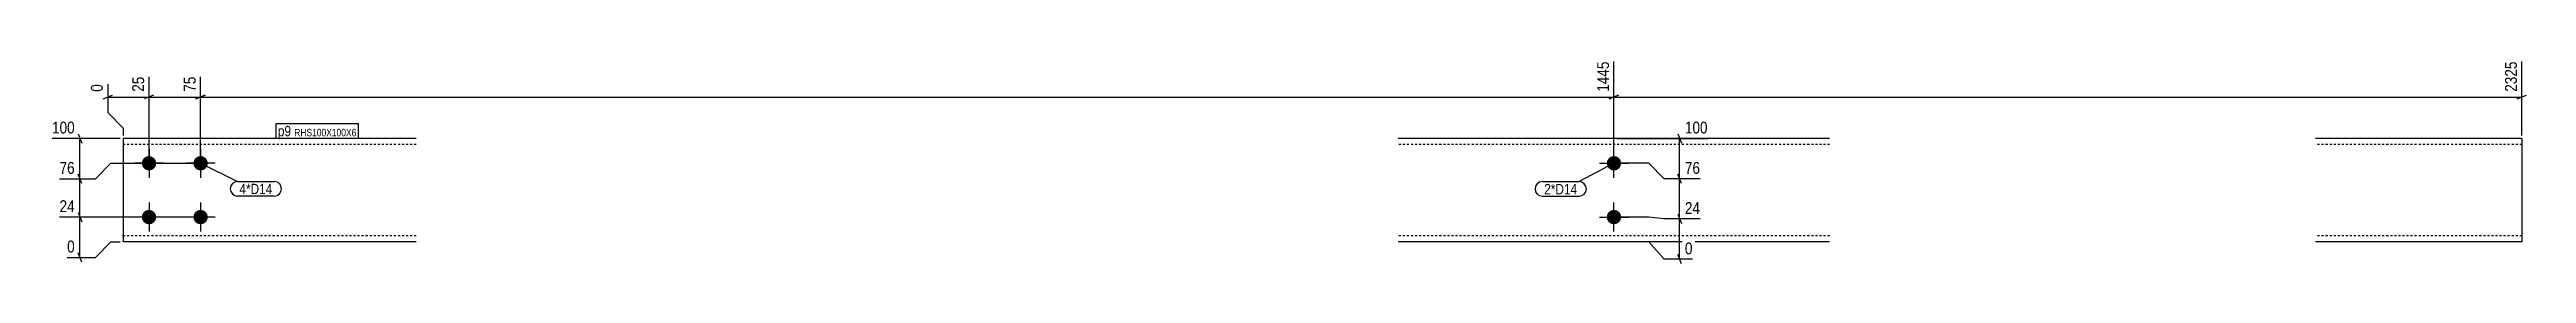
# Model space of a CAD drawing. Header units: millimetres. Extents: x 9 to 10756, y 9 to 207.
# Drawn here: x 8355 to 10756, y 9 to 207 of the extents above.
import ezdxf

# ---------------------------------------------------------------- set-up
doc = ezdxf.new("R2010")
doc.units = ezdxf.units.MM
doc.linetypes.add('DXK_LINE_DOT2', pattern=[3.9198, 1.9599, -1.9599])
for name, color, linetype in [('MÅLSÆTNING', 7, 'Continuous'), ('STÅL', 7, 'Continuous'), ('TEKST', 7, 'Continuous')]:
    doc.layers.add(name, color=color, linetype=linetype)
doc.styles.add('Arial Narrow', font='ARIALN.TTF', dxfattribs={"height": 0.2})

msp = doc.modelspace()

# ---------------------------------------------------------------- hatches: boundary and pattern name
at = {"layer": 'STÅL', "linetype": 'Continuous'}
for points in [[(8451.6, 99.3, -1), (8451.6, 113.3, -1)], [(8501.6, 99.3, -1), (8501.6, 113.3, -1)], [(9871.6, 113.3, -1), (9871.6, 99.3, -1)], [(8451.6, 47.3, -1), (8451.6, 61.3, -1)], [(8501.6, 47.3, -1), (8501.6, 61.3, -1)], [(9871.6, 61.3, -1), (9871.6, 47.3, -1)]]:
    msp.add_hatch(color=3, dxfattribs=at).paths.add_polyline_path(points)

# ---------------------------------------------------------------- linework, layer by layer
at = {"layer": 'MÅLSÆTNING', "color": 7, "linetype": 'Continuous'}
for p, q in [((9871.6, 109.3), (9871.6, 204.7)), ((9871.6, 109.3), (9871.6, 204.7)), ((10751.6, 133.3), (10751.6, 204.7)), ((8407.1, 168.5), (8416.1, 172.1)), ((8411.6, 182.7), (8411.6, 155.3)), ((8411.6, 170.3), (8451.6, 170.3)), ((8456.1, 172.1), (8447.1, 168.5)), ((8456.1, 172.1), (8447.1, 168.5)), ((8451.6, 109.3), (8451.6, 190)), ((8451.6, 109.3), (8451.6, 190)), ((8451.6, 170.3), (8501.6, 170.3)), ((8506.1, 172.1), (8497.1, 168.5)), ((8497.1, 168.5), (8506.1, 172.1)), ((8501.6, 109.3), (8501.6, 190)), ((8501.6, 109.3), (8501.6, 190)), ((8501.6, 170.3), (9871.6, 170.3)), ((9876.1, 172.1), (9867.1, 168.5)), ((9867.1, 168.5), (9876.1, 172.1)), ((9871.6, 170.3), (10751.6, 170.3)), ((10747.1, 168.5), (10756.1, 172.1)), ((8411.6, 155.3), (8426.6, 140.3)), ((8423.6, 130.3), (8357.6, 130.3)), ((8382.8, 134.8), (8386.4, 125.8)), ((8384.6, 91.3), (8384.6, 130.3)), ((8426.6, 140.3), (8426.6, 133.3)), ((9874.6, 130.3), (9962.4, 130.3)), ((9933.5, 134.8), (9937.1, 125.8)), ((9935.3, 91.3), (9935.3, 130.3)), ((8399.6, 91.3), (8414.6, 106.3)), ((8399.6, 91.3), (8414.6, 106.3)), ((8414.6, 106.3), (8498.6, 106.3)), ((8414.6, 106.3), (8498.6, 106.3)), ((9905.3, 106.3), (9874.6, 106.3)), ((9905.3, 106.3), (9874.6, 106.3)), ((9920.3, 91.3), (9905.3, 106.3)), ((9920.3, 91.3), (9905.3, 106.3)), ((8364.9, 91.3), (8399.6, 91.3)), ((8364.9, 91.3), (8399.6, 91.3)), ((8386.4, 86.8), (8382.8, 95.8)), ((8386.4, 86.8), (8382.8, 95.8)), ((8384.6, 54.3), (8384.6, 91.3)), ((9955.1, 91.3), (9920.3, 91.3)), ((9955.1, 91.3), (9920.3, 91.3)), ((9937.1, 86.8), (9933.5, 95.8)), ((9937.1, 86.8), (9933.5, 95.8)), ((9935.3, 52.5), (9935.3, 91.3)), ((8498.6, 54.3), (8364.9, 54.3)), ((8498.6, 54.3), (8364.9, 54.3)), ((8382.8, 58.8), (8386.4, 49.8)), ((8382.8, 58.8), (8386.4, 49.8)), ((8384.6, 15.3), (8384.6, 54.3)), ((9905.3, 54.3), (9874.6, 54.3)), ((9905.3, 54.3), (9874.6, 54.3)), ((9920.3, 52.5), (9905.3, 54.3)), ((9920.3, 52.5), (9905.3, 54.3)), ((9955.1, 52.5), (9920.3, 52.5)), ((9955.1, 52.5), (9920.3, 52.5)), ((9933.5, 57), (9937.1, 48)), ((9933.5, 57), (9937.1, 48)), ((9935.3, 13.5), (9935.3, 52.5)), ((8399.6, 15.3), (8414.6, 30.3)), ((8414.6, 30.3), (8423.6, 30.3)), ((9905.3, 30.3), (9874.6, 30.3)), ((9920.3, 13.5), (9905.3, 30.3)), ((8372.2, 15.3), (8399.6, 15.3)), ((8386.4, 10.8), (8382.8, 19.8)), ((9947.8, 13.5), (9920.3, 13.5)), ((9937.1, 9), (9933.5, 18))]:
    msp.add_line(p, q, dxfattribs=at)
at = {"layer": 'STÅL', "color": 2, "linetype": 'Continuous'}
for p, q in [((8710.6, 130.3), (8426.6, 130.3)), ((8426.6, 130.3), (8426.6, 31.2)), ((10080.6, 130.3), (9662.6, 130.3)), ((10751.6, 130.3), (10551.6, 130.3)), ((10751.6, 130.3), (10751.6, 30.3)), ((8426.6, 30.3), (8426.6, 31.2)), ((8710.6, 30.3), (8426.6, 30.3)), ((10080.6, 30.3), (9662.6, 30.3)), ((10751.6, 30.3), (10551.6, 30.3))]:
    msp.add_line(p, q, dxfattribs=at)
at = {"layer": 'STÅL', "color": 7, "linetype": 'DXK_LINE_DOT2'}
for p, q in [((8710.6, 124.3), (8426.6, 124.3)), ((10080.6, 124.3), (9662.6, 124.3)), ((10751.6, 124.3), (10551.6, 124.3)), ((8426.6, 36.3), (8426.6, 36.8)), ((8710.6, 36.3), (8426.6, 36.3)), ((10080.6, 36.3), (9662.6, 36.3)), ((10751.6, 36.3), (10551.6, 36.3)), ((10751.6, 36.3), (10751.6, 36.8))]:
    msp.add_line(p, q, dxfattribs=at)
at = {"layer": 'STÅL', "color": 3, "linetype": 'Continuous'}
for p, q in [((8451.6, 120.3), (8451.6, 92.3)), ((8501.6, 120.3), (8501.6, 92.3)), ((9871.6, 92.3), (9871.6, 120.3)), ((8465.6, 106.3), (8437.6, 106.3)), ((8515.6, 106.3), (8487.6, 106.3)), ((9857.6, 106.3), (9885.6, 106.3)), ((8465.6, 54.3), (8437.6, 54.3)), ((8451.6, 68.3), (8451.6, 40.3)), ((8515.6, 54.3), (8487.6, 54.3)), ((8501.6, 68.3), (8501.6, 40.3)), ((9857.6, 54.3), (9885.6, 54.3)), ((9871.6, 40.3), (9871.6, 68.3))]:
    msp.add_line(p, q, dxfattribs=at)

# ---------------------------------------------------------------- wipeouts: each hides what was drawn before it
at = {"color": 0}
for points in [[(8571.2, 76.5), (8571.2, 87), (8539.2, 87), (8539.2, 76.5)], [(9836, 76.3), (9836, 86.8), (9804, 86.8), (9804, 76.3)]]:
    msp.add_wipeout(points, dxfattribs=at).dxf.layer = 'TEKST'

# ---------------------------------------------------------------- next in the draw order: wipeouts: each hides what was drawn before it
at = {"color": 0, "linetype": 'Continuous'}
for points in [[(8449.2, 192.4), (8432.4, 192.4), (8432.4, 173), (8449.2, 173)], [(8499.2, 192.4), (8482.4, 192.4), (8482.4, 173), (8499.2, 173)], [(9869.2, 207.1), (9852.4, 207.1), (9852.4, 173), (9869.2, 173)], [(10749.2, 207.1), (10732.4, 207.1), (10732.4, 173), (10749.2, 173)], [(8409.2, 185.1), (8392.4, 185.1), (8392.4, 173), (8409.2, 173)], [(8381.9, 132.7), (8381.9, 149.5), (8355.2, 149.5), (8355.2, 132.7)], [(9964.8, 132.7), (9964.8, 149.5), (9938, 149.5), (9938, 132.7)], [(8381.9, 93.7), (8381.9, 110.5), (8362.5, 110.5), (8362.5, 93.7)], [(9957.5, 93.7), (9957.5, 110.5), (9938, 110.5), (9938, 93.7)], [(8381.9, 56.7), (8381.9, 73.5), (8362.5, 73.5), (8362.5, 56.7)], [(9957.5, 54.9), (9957.5, 71.7), (9938, 71.7), (9938, 54.9)], [(8381.9, 17.7), (8381.9, 34.5), (8369.8, 34.5), (8369.8, 17.7)], [(9950.2, 15.9), (9950.2, 32.7), (9938, 32.7), (9938, 15.9)]]:
    msp.add_wipeout(points, dxfattribs=at).dxf.layer = 'MÅLSÆTNING'
at = {"color": 0}
for points in [[(8589.3, 132.4), (8589.3, 142.9), (8576.5, 142.9), (8576.5, 132.4)], [(8571.2, 76.5), (8571.2, 87), (8539.2, 87), (8539.2, 76.5)], [(9836, 76.3), (9836, 86.8), (9804, 86.8), (9804, 76.3)]]:
    msp.add_wipeout(points, dxfattribs=at).dxf.layer = 'TEKST'

# ---------------------------------------------------------------- next in the draw order: linework, layer by layer
at = {"layer": 'TEKST', "color": 7, "linetype": 'Continuous'}
for p, q in [((8501.6, 106.3), (8537.4, 88.8)), ((9871.6, 106.3), (9837.8, 88.6)), ((8537.4, 88.8), (8573, 88.8)), ((8537.4, 74.7), (8573, 74.7)), ((9802.2, 88.6), (9837.8, 88.6)), ((9802.2, 74.5), (9837.8, 74.5))]:
    msp.add_line(p, q, dxfattribs=at)
for centre, start, end in [((8537.4, 81.7), 90, 270), ((8573, 81.7), 270, 90), ((9802.2, 81.6), 90, 270), ((9837.8, 81.6), 270, 90)]:
    msp.add_arc(centre, 7.05, start, end, dxfattribs=at)

# ---------------------------------------------------------------- next in the draw order: texts
at = {"layer": 'MÅLSÆTNING', "color": 3, "linetype": 'Continuous', "style": 'Arial Narrow'}
for s, height, p in [('1445', 11.45, (9866.8, 175.4)), ('2325', 11.45, (10746.8, 175.4)), ('0', 11.5, (8406.8, 175.4)), ('25', 11.45, (8446.8, 175.4)), ('75', 11.45, (8496.8, 175.4))]:
    msp.add_text(s, height=height, rotation=90.0002, dxfattribs=at).set_placement(p)
for s, height, p in [('100', 11.45, (8357.6, 135.1)), ('100', 11.45, (9940.4, 135.1)), ('76', 11.45, (8364.9, 96.1)), ('76', 11.45, (9940.4, 96.1)), ('24', 11.45, (8364.9, 59.1)), ('24', 11.45, (9940.4, 57.3)), ('0', 11.5, (8372.2, 20.1)), ('0', 11.5, (9940.4, 18.3))]:
    msp.add_text(s, height=height, dxfattribs=at).set_placement(p)
at = {"layer": 'TEKST', "color": 3, "style": 'Arial Narrow'}
for s, p in [('4*D14', (8539.2, 76.5)), ('2*D14', (9804, 76.3))]:
    msp.add_text(s, height=10.02, dxfattribs=at).set_placement(p)

# ---------------------------------------------------------------- next in the draw order: wipeouts: each hides what was drawn before it
at = {"color": 0}
msp.add_wipeout([(8589.3, 132.4), (8589.3, 142.9), (8576.5, 142.9), (8576.5, 132.4)], dxfattribs=at).dxf.layer = 'TEKST'

# ---------------------------------------------------------------- next in the draw order: linework, layer by layer
at = {"layer": 'TEKST', "color": 7, "linetype": 'Continuous'}
msp.add_line((8574.7, 130.6), (8574.7, 144.7), dxfattribs=at)

# ---------------------------------------------------------------- next in the draw order: wipeouts: each hides what was drawn before it
at = {"color": 0}
msp.add_wipeout([(8652.7, 132.4), (8652.7, 139.9), (8592.4, 139.9), (8592.4, 132.4)], dxfattribs=at).dxf.layer = 'TEKST'

# ---------------------------------------------------------------- next in the draw order: wipeouts: each hides what was drawn before it
msp.add_wipeout([(8652.7, 132.4), (8652.7, 139.9), (8592.4, 139.9), (8592.4, 132.4)], dxfattribs=at).dxf.layer = 'TEKST'

# ---------------------------------------------------------------- next in the draw order: linework, layer by layer
at = {"layer": 'TEKST', "color": 7, "linetype": 'Continuous'}
for p, q in [((8574.7, 144.7), (8654.5, 144.7)), ((8654.5, 130.6), (8654.5, 144.7)), ((8574.7, 130.6), (8654.5, 130.6))]:
    msp.add_line(p, q, dxfattribs=at)

# ---------------------------------------------------------------- next in the draw order: texts
at = {"layer": 'TEKST', "color": 3, "style": 'Arial Narrow'}
for s, height, p in [('p9', 10.02, (8576.5, 132.4)), ('RHS100X100X6', 7.158, (8592.4, 132.4))]:
    msp.add_text(s, height=height, dxfattribs=at).set_placement(p)

doc.saveas('drawing.dxf')
